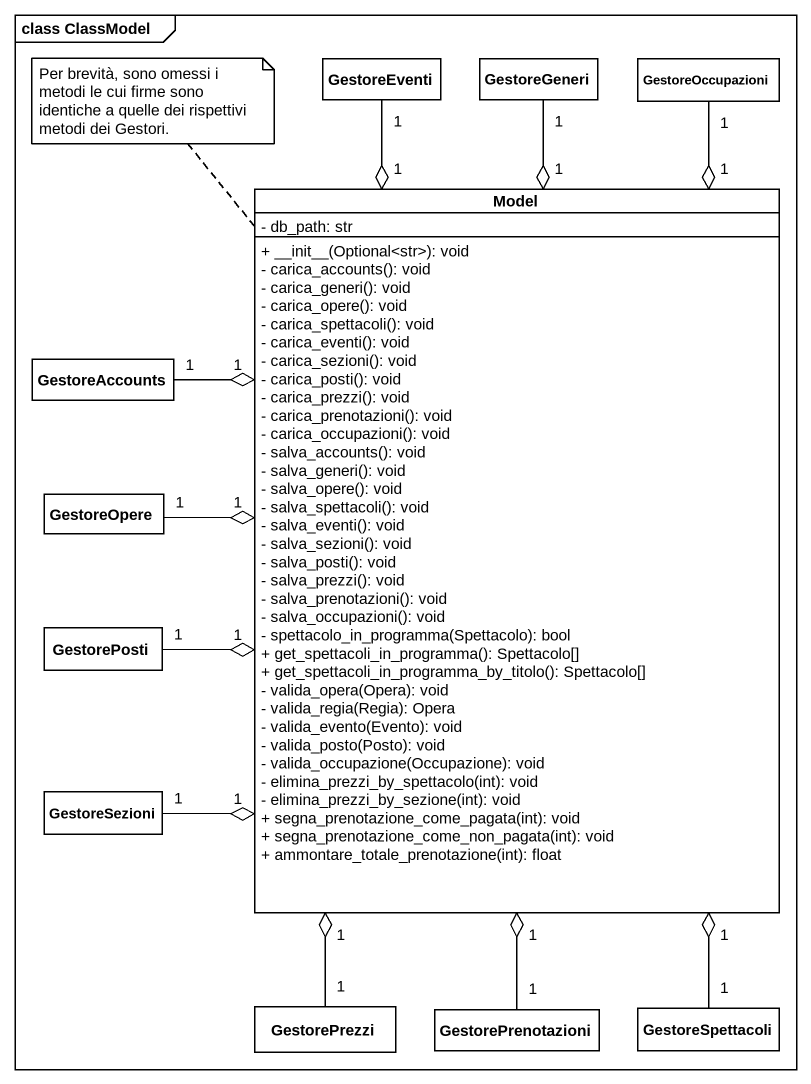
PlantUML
@startuml
mainframe class ClassModel
hide circle
hide empty members
skinparam classAttributeIconSize 0
class GestoreEventi
class GestoreGeneri
class GestoreOccupazioni
class Model {
  - db_path: str
  + ~__init~__(Optional<str>): void
  - carica_accounts(): void
  - carica_generi(): void
  - carica_opere(): void
  - carica_spettacoli(): void
  - carica_eventi(): void
  - carica_sezioni(): void
  - carica_posti(): void
  - carica_prezzi(): void
  - carica_prenotazioni(): void
  - carica_occupazioni(): void
  - salva_accounts(): void
  - salva_generi(): void
  - salva_opere(): void
  - salva_spettacoli(): void
  - salva_eventi(): void
  - salva_sezioni(): void
  - salva_posti(): void
  - salva_prezzi(): void
  - salva_prenotazioni(): void
  - salva_occupazioni(): void
  - spettacolo_in_programma(Spettacolo): bool
  + get_spettacoli_in_programma(): Spettacolo[]
  + get_spettacoli_in_programma_by_titolo(): Spettacolo[]
  - valida_opera(Opera): void
  - valida_regia(Regia): Opera
  - valida_evento(Evento): void
  - valida_posto(Posto): void
  - valida_occupazione(Occupazione): void
  - elimina_prezzi_by_spettacolo(int): void
  - elimina_prezzi_by_sezione(int): void
  + segna_prenotazione_come_pagata(int): void
  + segna_prenotazione_come_non_pagata(int): void
  + ammontare_totale_prenotazione(int): float
}
class GestoreAccounts
class GestoreOpere
class GestorePosti
class GestoreSezioni
class GestorePrezzi
class GestorePrenotazioni
class GestoreSpettacoli
GestoreEventi "1" --o "1" Model
GestoreGeneri "1" --o "1" Model
GestoreOccupazioni "1" --o "1" Model
GestoreAccounts "1" -right-o "1" Model
GestoreOpere "1" -right-o "1" Model
GestorePosti "1" -right-o "1" Model
GestoreSezioni "1" -up-o "1" Model
GestorePrezzi "1" -up-o "1" Model
GestorePrenotazioni "1" -up-o "1" Model
GestoreSpettacoli "1" -up-o "1" Model
note top of Model : Per brevità, sono omessi i metodi le cui firme sono identiche a quelle dei rispettivi metodi dei Gestori.
@enduml
